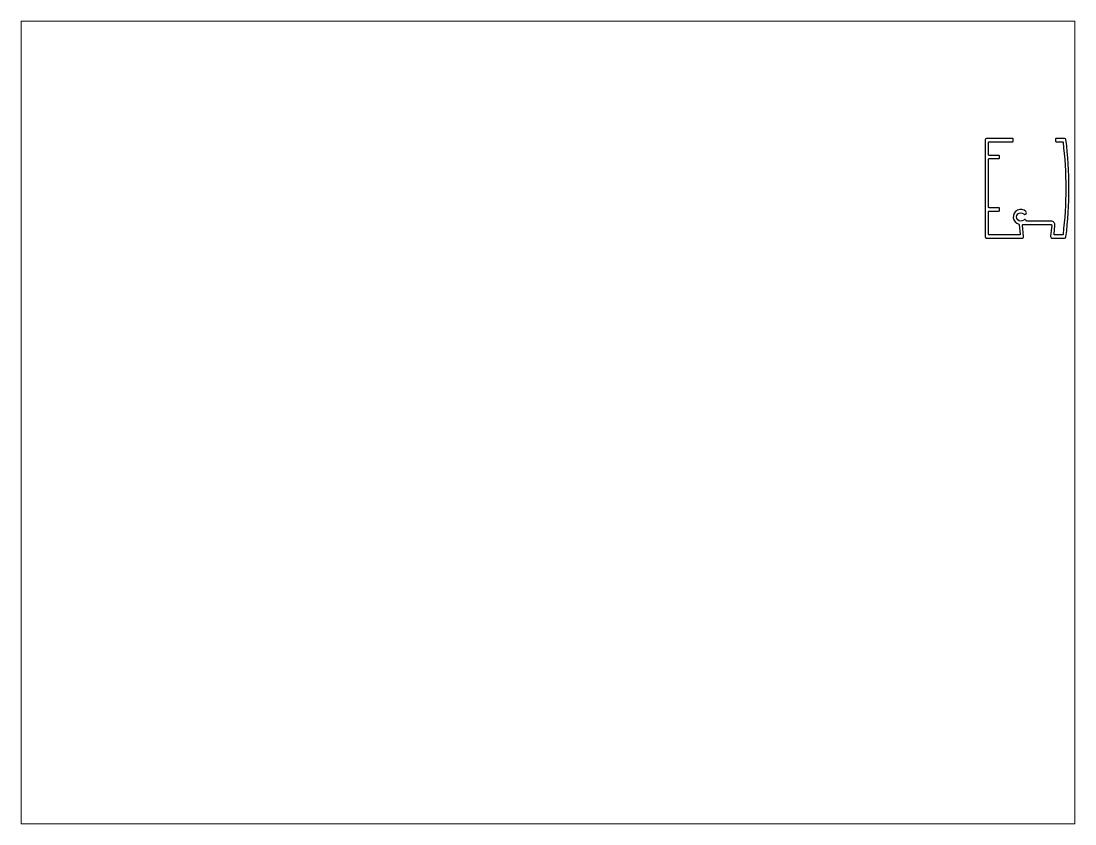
# Paper-space layout 'Layout1' of a CAD drawing. Extents: x 27 to 240, y 20 to 183.
# The model-space entities are those that its viewports show. They can reach past a viewport. Long polylines and large blocks are cut down to what shows.
import ezdxf

# ---------------------------------------------------------------- set-up
doc = ezdxf.new("R2010")
doc.units = 0
doc.header["$LTSCALE"] = 15
doc.layers.get('0').update_dxf_attribs({"linetype": 'CONTINUOUS'})

msp = doc.modelspace()

# ---------------------------------------------------------------- linework, layer by layer
at = {"linetype": 'CONTINUOUS', "flags": 128}
msp.add_lwpolyline([(355.56, 208.89), (351.96, 208.89, -0.414214), (351.76, 209.09), (351.76, 226.69, -0.414214), (351.96, 226.89), (355.56, 226.89, 0.414214), (355.76, 227.09), (355.76, 227.89, 0.414214), (355.56, 228.09), (351.96, 228.09, -0.414214), (351.76, 228.29), (351.76, 232.89, -0.414214), (351.96, 233.09), (360.61, 233.09, 0.414214), (360.81, 233.29), (360.81, 234.09, 0.414214), (360.61, 234.29), (351.06, 234.29, 0.414214), (350.56, 233.79), (350.56, 198.29, 0.414214), (351.06, 197.79), (364.11, 197.79, 0.440011), (364.61, 198.34), (364.24, 202.58, -0.440011), (364.44, 202.79), (374.68, 202.79, -0.440011), (374.87, 202.58), (374.5, 198.34, 0.440011), (375, 197.79), (379.62, 197.79, 0.378587), (380.11, 198.23, 0.061652), (380.11, 233.85, 0.378587), (379.62, 234.29), (376.51, 234.29, 0.414214), (376.31, 234.09), (376.31, 233.29, 0.414214), (376.51, 233.09), (378.82, 233.09, -0.380171), (379.02, 232.92, -0.058873), (379.02, 199.17, -0.380171), (378.82, 198.99), (375.98, 198.99, -0.440011), (375.79, 199.21), (376.07, 202.47, 0.440011), (374.68, 203.99), (365.82, 203.99, -0.341311), (365.62, 204.14, 0.572571), (364.63, 204.42, -2.344201), (364.63, 206.66, 1), (365.46, 207.53, 1.296186), (362.87, 202.88, -0.318202), (363.02, 202.7), (363.33, 199.21, -0.440011), (363.13, 198.99), (351.96, 198.99, -0.414214), (351.76, 199.19), (351.76, 207.49, -0.414214), (351.96, 207.69), (355.56, 207.69, 0.414214), (355.76, 207.89), (355.76, 208.69, 0.414214)], format="xyb", close=True, dxfattribs=at)

psp = doc.layouts.get("Layout1")

# ---------------------------------------------------------------- viewports
at = {"layer": '0', "color": 0, "linetype": 'BYBLOCK', "ltscale": 0.05}
psp.add_viewport(center=(133.35, 101.6), size=(213.36, 162.56), view_center_point=(190.51, 130.3), view_height=293.8955, dxfattribs=at)

doc.saveas('drawing.dxf')
